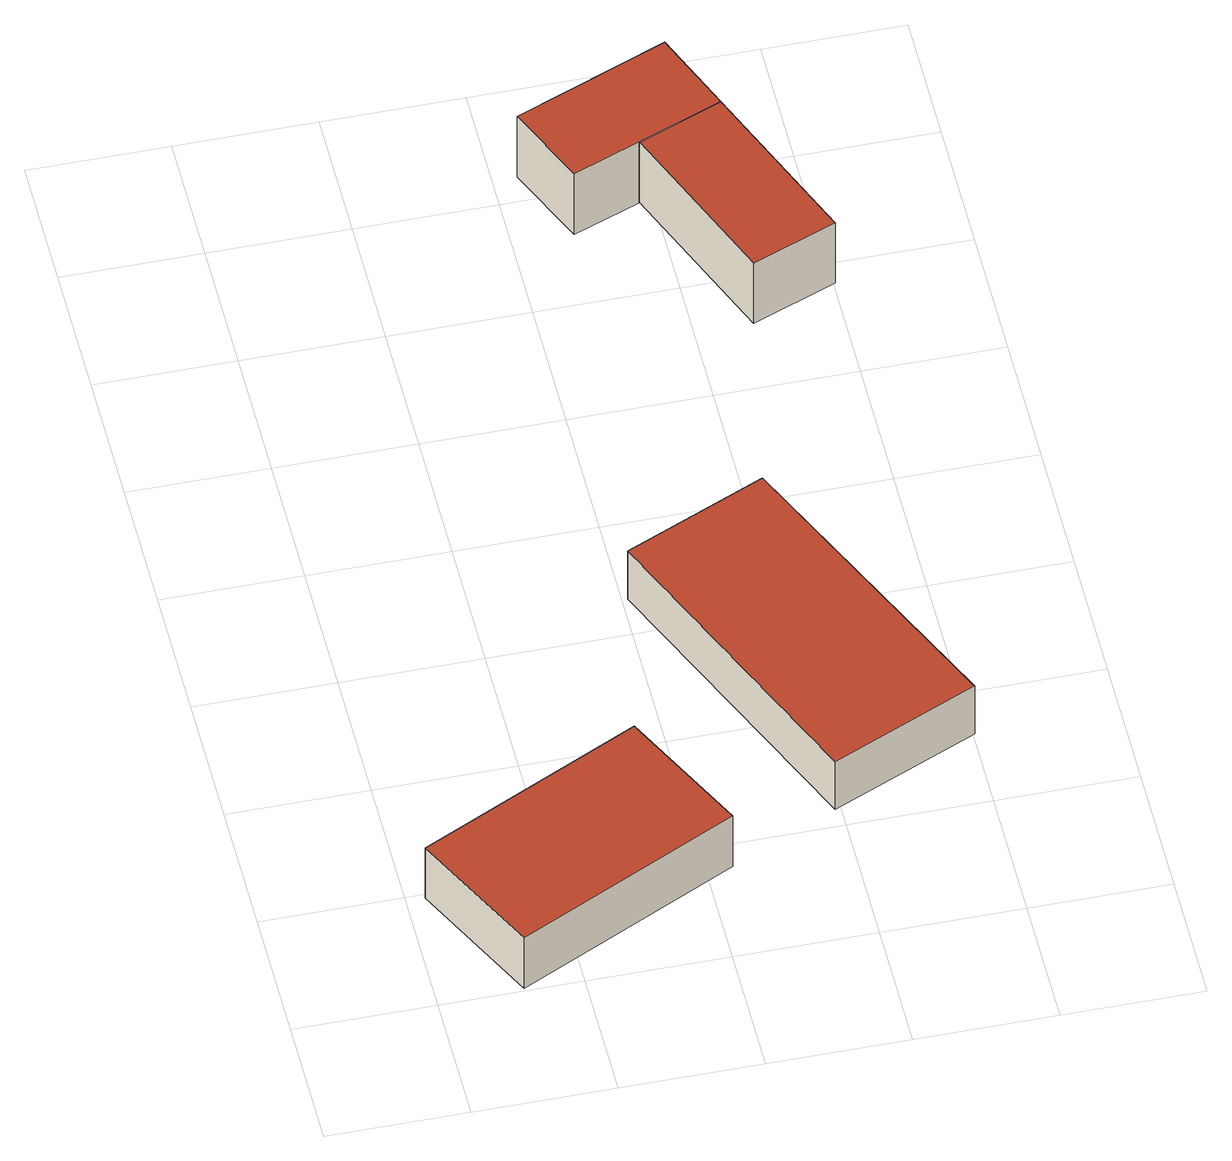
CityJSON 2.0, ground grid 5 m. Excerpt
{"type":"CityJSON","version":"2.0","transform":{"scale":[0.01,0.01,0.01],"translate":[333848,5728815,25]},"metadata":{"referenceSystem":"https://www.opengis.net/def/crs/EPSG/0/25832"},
"CityObjects":{
"building1":{"type":"Building","attributes":{"Geometrietyp2DReferenz":"3000","Gemeindeschluessel":"05170048","function":"31001_2723","roofType":"1000","measuredHeight":2.43},"address":[{"country":"Germany","locality":"Wesel","thoroughfareNumber":"18","thoroughfareName":"In der Flürener Heide"}],"geometry":[{"type":"Solid","lod":"2","boundaries":[[[[0,1,2,3]],[[4,5,1,0]],[[6,7,5,4]],[[3,2,7,6]],[[4,0,3,6]],[[1,5,7,2]]]],"semantics":{"surfaces":[{"type":"WallSurface"},{"type":"RoofSurface"},{"type":"GroundSurface"}],"values":[[0,0,0,0,1,2]]}}]},
"building2":{"type":"Building","attributes":{"Geometrietyp2DReferenz":"3000","Gemeindeschluessel":"05170048","function":"31001_2723","roofType":"1000","measuredHeight":2.31},"address":[{"country":"Germany","locality":"Wesel","thoroughfareNumber":"18","thoroughfareName":"In der Flürener Heide"}],"geometry":[{"type":"Solid","lod":"2","boundaries":[[[[8,9,10,11]],[[12,13,9,8]],[[14,15,13,12]],[[11,10,15,14]],[[12,8,11,14]],[[9,13,15,10]]]],"semantics":{"surfaces":[{"type":"WallSurface"},{"type":"RoofSurface"},{"type":"GroundSurface"}],"values":[[0,0,0,0,1,2]]}}]},
"building3":{"type":"Building","attributes":{"Geometrietyp2DReferenz":"3000","Gemeindeschluessel":"05170048","function":"31001_2723","roofType":"1000","measuredHeight":2.93},"address":[{"country":"Germany","locality":"Wesel","thoroughfareNumber":"18","thoroughfareName":"In der Flürener Heide"}],"geometry":[{"type":"Solid","lod":"2","boundaries":[[[[16,17,18,19]],[[20,21,17,16]],[[22,23,21,20]],[[24,25,23,22]],[[19,18,25,24]],[[22,20,16,19,24]],[[17,21,23,25,18]]]],"semantics":{"surfaces":[{"type":"WallSurface"},{"type":"RoofSurface"},{"type":"GroundSurface"}],"values":[[0,0,0,0,0,1,2]]}}]},
"building4":{"type":"Building","attributes":{"Geometrietyp2DReferenz":"3000","Gemeindeschluessel":"05170048","function":"31001_2723","roofType":"1000","measuredHeight":2.9},"address":[{"country":"Germany","locality":"Wesel","thoroughfareNumber":"18","thoroughfareName":"In der Flürener Heide"}],"geometry":[{"type":"Solid","lod":"2","boundaries":[[[[26,27,28,22]],[[29,30,27,26]],[[24,31,30,29]],[[22,28,31,24]],[[29,26,22,24]],[[27,30,31,28]]]],"semantics":{"surfaces":[{"type":"WallSurface"},{"type":"RoofSurface"},{"type":"GroundSurface"}],"values":[[0,0,0,0,1,2]]}}]}
},
"vertices":[
[1092,399,314],[1092,399,71],[863,870,71],[863,870,314],[296,11,314],[296,11,71],[67,483,314],[67,483,71],
[1527,1881,309],[1527,1881,77],[1019,1656,77],[1019,1656,309],[2004,803,309],[2004,803,77],[1478,570,309],[1478,570,77],
[1079,3588,390],[1079,3588,97],[1207,3291,97],[1207,3291,390],[1630,3809,390],[1630,3809,97],[1752,3505,390],[1752,3505,97],[1448,3384,390],[1448,3384,97],
[2000,2884,390],[2000,2884,100],[1752,3505,100],[1696,2763,390],[1696,2763,100],[1448,3384,100]
]}
